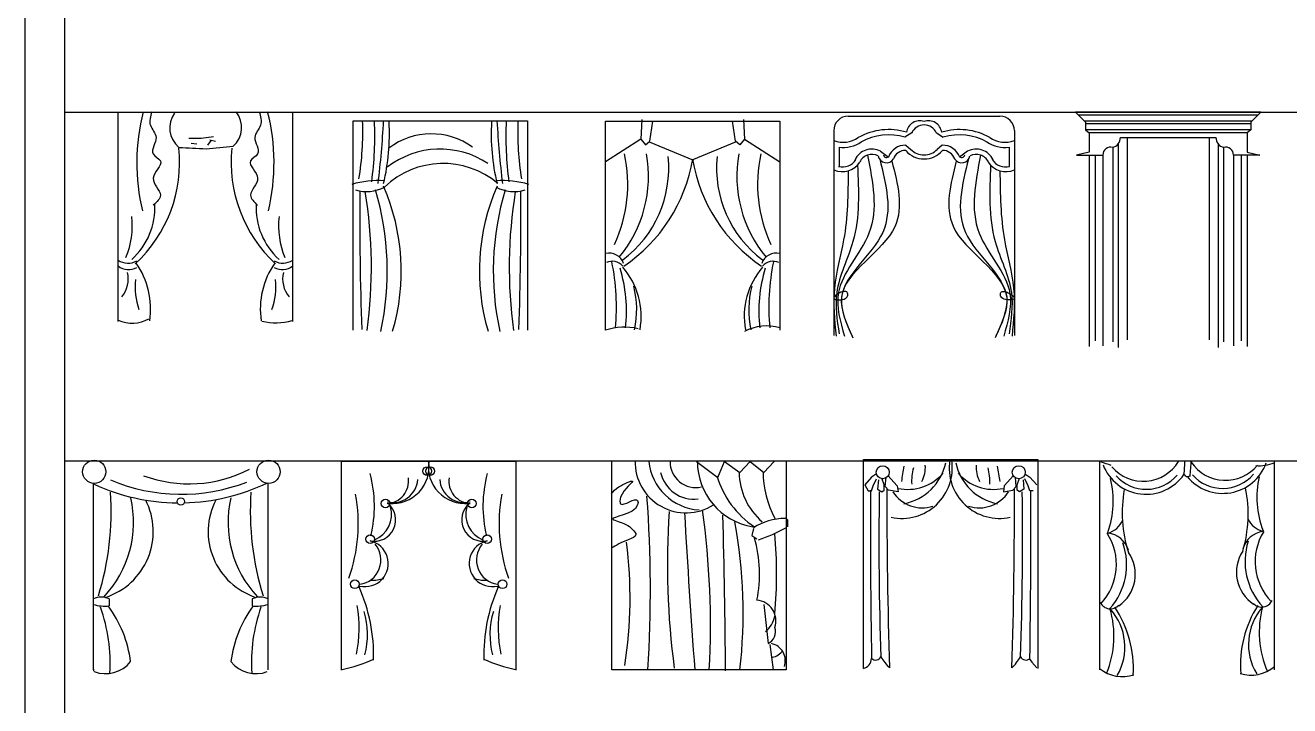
# Model space of a CAD drawing. Header units: inches. Extents: x 9.8 to 52.3, y 14.9 to 39.7.
# Drawn here: x 9.85 to 20.73, y 27.09 to 32.95 of the extents above; entities that cross this region are included whole.
import ezdxf

# ---------------------------------------------------------------- set-up
doc = ezdxf.new("R2010")
doc.units = ezdxf.units.IN
doc.header["$MEASUREMENT"] = 0
for name, color, linetype in [('02', 2, 'Continuous'), ('4', 4, 'Continuous'), ('kadrbm', 4, 'Continuous')]:
    doc.layers.add(name, color=color, linetype=linetype)

# ---------------------------------------------------------------- blocks, each defined once
blk = doc.blocks.new('kadrbm')
at = {"layer": 'kadrbm', "color": 4}
blk.add_lwpolyline([(0, 0), (0, 24.797), (21, 24.797), (21, 0), (0, 0)], close=True, dxfattribs=at)
blk.add_lwpolyline([(20.663, 0.326), (20.663, 24.46), (0.337, 24.46), (0.337, 0.326), (20.663, 0.326)], dxfattribs=at)

msp = doc.modelspace()

# ---------------------------------------------------------------- linework, layer by layer
at = {"layer": '02'}
for p, q in [((16.928, 32.165), (18.232, 32.165)), ((20.477, 32.198), (18.884, 32.198)), ((18.884, 32.198), (18.968, 32.114)), ((20.452, 32.173), (18.91, 32.173)), ((20.402, 32.122), (18.96, 32.122)), ((18.968, 32.114), (18.968, 32.047)), ((20.477, 32.198), (20.393, 32.114)), ((20.393, 32.114), (20.393, 32.047)), ((16.803, 32.04), (16.803, 30.276)), ((17.474, 32.02), (17.415, 31.983)), ((17.686, 32.02), (17.745, 31.983)), ((18.357, 32.04), (18.357, 30.276)), ((20.393, 32.097), (18.968, 32.097)), ((20.393, 32.047), (18.968, 32.047)), ((18.968, 32.047), (19.002, 32.022)), ((19.002, 32.022), (19.002, 31.854)), ((20.36, 32.022), (19.002, 32.022)), ((20.393, 32.047), (20.36, 32.022)), ((20.36, 32.022), (20.36, 31.854)), ((16.848, 31.897), (16.848, 31.73)), ((17.423, 31.914), (17.466, 31.878)), ((17.737, 31.914), (17.694, 31.878)), ((18.312, 31.897), (18.312, 31.73)), ((19.203, 31.896), (19.203, 30.222)), ((19.251, 31.927), (19.251, 30.172)), ((19.27, 31.98), (20.091, 31.98)), ((19.329, 31.98), (19.329, 30.239)), ((20.033, 31.98), (20.033, 30.239)), ((20.111, 31.927), (20.111, 30.172)), ((20.158, 31.896), (20.158, 30.222)), ((17.206, 31.863), (17.274, 31.811)), ((17.954, 31.863), (17.886, 31.811)), ((19.002, 31.854), (18.893, 31.829)), ((18.893, 31.829), (19.119, 31.829)), ((19.002, 31.829), (19.002, 30.18)), ((19.052, 31.829), (19.052, 30.23)), ((19.119, 31.829), (19.119, 30.188)), ((20.242, 31.829), (20.242, 30.188)), ((20.469, 31.829), (20.242, 31.829)), ((20.309, 31.829), (20.309, 30.23)), ((20.36, 31.854), (20.469, 31.829)), ((20.36, 31.829), (20.36, 30.18))]:
    msp.add_line(p, q, dxfattribs=at)
for points in [[(16.808, 30.59), (16.815, 30.586), (16.825, 30.584), (16.837, 30.582), (16.85, 30.582), (16.864, 30.583), (16.878, 30.585), (16.891, 30.589), (16.902, 30.594), (16.91, 30.601), (16.917, 30.608), (16.921, 30.616), (16.923, 30.624), (16.923, 30.632), (16.922, 30.64), (16.918, 30.646), (16.914, 30.651), (16.908, 30.654), (16.901, 30.656), (16.893, 30.656), (16.884, 30.654), (16.874, 30.652), (16.865, 30.648), (16.855, 30.643), (16.845, 30.638), (16.835, 30.632), (16.826, 30.626), (16.818, 30.619), (16.811, 30.612), (16.807, 30.606), (16.804, 30.6), (16.805, 30.594)], [(18.352, 30.59), (18.345, 30.586), (18.335, 30.584), (18.323, 30.582), (18.31, 30.582), (18.296, 30.583), (18.282, 30.585), (18.269, 30.589), (18.258, 30.594), (18.25, 30.601), (18.243, 30.608), (18.239, 30.616), (18.237, 30.624), (18.237, 30.632), (18.238, 30.64), (18.242, 30.646), (18.246, 30.651), (18.252, 30.654), (18.259, 30.656), (18.267, 30.656), (18.276, 30.654), (18.286, 30.652), (18.296, 30.648), (18.305, 30.643), (18.315, 30.638), (18.325, 30.632), (18.334, 30.626), (18.342, 30.619), (18.349, 30.612), (18.353, 30.606), (18.356, 30.6), (18.355, 30.594)]]:
    msp.add_lwpolyline(points, close=True, dxfattribs=at)
for centre, radius, start, end in [((16.928, 32.04), 0.125, 90, 180), ((17.542, 32.01), 0.115, 70.588, 172.0133), ((17.618, 32.01), 0.115, 7.9867, 109.412), ((18.232, 32.04), 0.125, 0, 90), ((17.274, 31.528), 0.521, 72.7285, 119.938), ((17.274, 31.528), 0.476, 72.7285, 119.938), ((17.58, 31.973), 0.116, 23.5593, 156.4407), ((17.886, 31.528), 0.521, 60.062, 107.2715), ((17.886, 31.528), 0.476, 60.062, 107.2715), ((16.882, 32.178), 0.238, 250.58, 303.6545), ((16.882, 32.178), 0.283, 263.2104, 303.6545), ((17.418, 31.761), 0.153, 88.0611, 160.8969), ((17.742, 31.761), 0.153, 19.1031, 91.9389), ((18.278, 32.178), 0.283, 236.3455, 276.7896), ((18.278, 32.178), 0.238, 236.3455, 289.42), ((19.186, 31.831), 0.0671, 75.5292, 181.7287), ((19.183, 31.981), 0.0873, 283.4242, 359.1945), ((20.179, 31.981), 0.0873, 180.8055, 256.5758), ((20.175, 31.831), 0.0671, 358.2713, 104.4708), ((16.877, 31.866), 0.139, 256.2014, 327.1506), ((17.131, 31.72), 0.161, 62.4176, 154.4144), ((17.131, 31.72), 0.116, 62.4176, 154.4144), ((17.256, 31.835), 0.0722, 190.2067, 327.1978), ((17.256, 31.835), 0.0266, 190.2067, 327.1978), ((17.418, 31.761), 0.108, 88.0611, 160.8969), ((17.58, 32.004), 0.208, 220.6162, 319.3838), ((17.58, 31.991), 0.16, 224.7246, 315.2754), ((17.742, 31.761), 0.108, 19.1031, 91.9389), ((17.904, 31.835), 0.0722, 212.8022, 349.7933), ((17.904, 31.835), 0.0266, 212.8022, 349.7933), ((18.029, 31.72), 0.161, 25.5856, 117.5824), ((18.029, 31.72), 0.116, 25.5856, 117.5824), ((18.283, 31.866), 0.139, 212.8494, 283.7986), ((16.877, 31.866), 0.179, 245.5943, 327.1506), ((18.283, 31.866), 0.179, 212.8494, 294.4057)]:
    msp.add_arc(centre, radius, start, end, dxfattribs=at)
for points in [[(17.093, 31.829), (17.106, 31.158), (16.842, 30.638), (16.895, 30.27)], [(17.303, 31.776), (17.33, 31.217), (16.869, 30.605), (16.968, 30.256)], [(17.198, 31.796), (17.224, 31.164), (16.869, 30.599), (16.961, 30.27)], [(17.857, 31.776), (17.83, 31.217), (18.291, 30.605), (18.192, 30.256)], [(17.962, 31.796), (17.936, 31.164), (18.291, 30.599), (18.199, 30.27)], [(18.067, 31.829), (18.054, 31.158), (18.318, 30.638), (18.265, 30.27)], [(16.927, 31.695), (16.888, 31.099), (16.809, 30.684), (16.823, 30.27)], [(17.007, 31.743), (16.968, 31.085), (16.829, 30.645), (16.849, 30.289)], [(18.153, 31.743), (18.192, 31.085), (18.331, 30.645), (18.311, 30.289)], [(18.233, 31.695), (18.272, 31.099), (18.351, 30.684), (18.337, 30.27)]]:
    msp.add_spline(points, degree=3, dxfattribs=at)
at = {"layer": '4'}
for p, q in [((10.182, 32.198), (30.509, 32.198)), ((10.646, 30.398), (10.646, 32.198)), ((10.646, 32.198), (12.146, 32.198)), ((12.146, 32.198), (12.146, 30.398)), ((12.667, 32.123), (14.167, 32.123)), ((12.667, 30.323), (12.667, 32.123)), ((14.167, 32.123), (14.167, 30.323)), ((14.839, 30.322), (14.839, 32.122)), ((14.839, 32.122), (16.339, 32.122)), ((15.151, 32.137), (15.143, 31.965)), ((15.221, 31.95), (15.245, 32.122)), ((15.956, 31.95), (15.932, 32.122)), ((16.026, 32.137), (16.034, 31.965)), ((16.339, 32.122), (16.339, 30.322)), ((11.254, 31.976), (11.359, 31.976)), ((11.273, 31.933), (11.322, 31.926)), ((11.359, 31.976), (11.464, 31.988)), ((11.445, 31.957), (11.414, 31.914)), ((11.482, 31.945), (11.433, 31.957)), ((15.143, 31.965), (14.838, 31.77)), ((15.143, 31.965), (15.182, 31.919)), ((15.182, 31.919), (15.221, 31.95)), ((15.213, 31.942), (15.596, 31.786)), ((15.964, 31.942), (15.581, 31.786)), ((15.995, 31.919), (15.956, 31.95)), ((16.034, 31.965), (15.995, 31.919)), ((16.034, 31.965), (16.339, 31.77)), ((10.182, 29.198), (30.509, 29.198)), ((10.433, 29.198), (11.933, 29.198)), ((12.567, 27.394), (12.567, 29.194)), ((12.567, 29.194), (14.067, 29.194)), ((14.067, 29.194), (14.067, 27.394)), ((14.892, 29.198), (16.392, 29.198)), ((14.892, 27.398), (14.892, 29.198)), ((15.621, 29.192), (15.805, 29.053)), ((15.805, 29.053), (15.863, 29.192)), ((15.863, 29.192), (15.995, 29.097)), ((15.995, 29.097), (16.084, 29.192)), ((16.084, 29.192), (16.201, 29.097)), ((16.201, 29.097), (16.289, 29.192)), ((16.392, 29.198), (16.392, 27.398)), ((17.059, 27.408), (17.059, 29.208)), ((17.059, 29.208), (18.559, 29.208)), ((18.559, 29.208), (18.559, 27.408)), ((19.093, 27.398), (19.093, 29.198)), ((19.093, 29.198), (20.593, 29.198)), ((20.593, 29.198), (20.593, 27.398)), ((17.128, 29.055), (17.07, 28.989)), ((17.172, 29.085), (17.128, 29.055)), ((17.246, 28.975), (17.253, 29.055)), ((17.268, 29.07), (17.348, 28.982)), ((18.351, 29.07), (18.27, 28.982)), ((18.373, 28.975), (18.366, 29.055)), ((18.446, 29.085), (18.49, 29.055)), ((18.49, 29.055), (18.549, 28.989)), ((10.433, 27.398), (10.433, 29.003)), ((11.933, 29.003), (11.933, 27.398)), ((17.07, 28.989), (17.099, 28.938)), ((17.128, 28.938), (17.143, 28.982)), ((17.143, 28.982), (17.172, 29.041)), ((17.187, 29.033), (17.18, 28.953)), ((17.18, 28.953), (17.216, 28.931)), ((17.238, 28.989), (17.216, 29.048)), ((17.216, 28.931), (17.238, 28.945)), ((17.238, 28.945), (17.238, 28.989)), ((17.275, 28.945), (17.246, 28.975)), ((17.356, 28.931), (17.275, 28.945)), ((17.348, 28.982), (17.356, 28.931)), ((18.27, 28.982), (18.263, 28.931)), ((18.263, 28.931), (18.344, 28.945)), ((18.344, 28.945), (18.373, 28.975)), ((18.38, 28.989), (18.402, 29.048)), ((18.38, 28.945), (18.38, 28.989)), ((18.402, 28.931), (18.38, 28.945)), ((18.439, 28.953), (18.402, 28.931)), ((18.432, 29.033), (18.439, 28.953)), ((18.476, 28.982), (18.446, 29.041)), ((18.49, 28.938), (18.476, 28.982)), ((17.099, 28.938), (17.128, 28.938)), ((18.52, 28.938), (18.49, 28.938)), ((16.384, 28.708), (16.406, 28.686)), ((16.406, 28.686), (16.406, 28.628)), ((16.113, 28.613), (16.098, 28.554)), ((16.098, 28.554), (16.142, 28.525)), ((10.567, 28.01), (10.567, 27.948)), ((11.799, 28.01), (11.799, 27.948)), ((16.201, 27.961), (16.238, 27.624)), ((16.252, 27.617), (16.282, 27.397)), ((18.485, 27.495), (18.507, 27.465)), ((18.507, 27.465), (18.551, 27.414)), ((10.433, 27.404), (10.433, 27.386)), ((16.392, 27.398), (14.892, 27.398))]:
    msp.add_line(p, q, dxfattribs=at)
for centre, radius in [((10.439, 29.103), 0.1), ((11.939, 29.103), 0.1), ((13.304, 29.109), 0.0374), ((13.33, 29.109), 0.0374), ((17.224, 29.099), 0.0558), ((18.395, 29.099), 0.0558), ((11.184, 28.847), 0.0308), ((12.945, 28.83), 0.0374), ((13.689, 28.83), 0.0374), ((12.813, 28.522), 0.0374), ((13.821, 28.522), 0.0374), ((12.681, 28.134), 0.0374), ((13.953, 28.134), 0.0374)]:
    msp.add_circle(centre, radius, dxfattribs=at)
for centre, radius, start, end in [((12.6, 31.763), 1.795, 165.809, 193.3658), ((11.307, 32.063), 0.218, 144.0366, 230.2275), ((11.489, 32.067), 0.218, 312.0127, 38.2037), ((10.191, 31.763), 1.795, 346.6342, 14.191), ((10.292, 32.026), 2.458, 350.5749, 2.2653), ((9.877, 31.994), 2.976, 352.3863, 2.4811), ((4.174, 32.614), 8.769, 353.2582, 356.7924), ((11.14, 32.01), 1.839, 346.6187, 3.2864), ((15.694, 32.01), 1.839, 176.7136, 193.3813), ((22.66, 32.614), 8.769, 183.2076, 186.7418), ((16.957, 31.994), 2.976, 177.5189, 187.6137), ((16.541, 32.026), 2.458, 177.7347, 189.4251), ((13.34, 31.409), 0.603, 53.9997, 127.2445), ((9.984, 31.767), 1.19, 312.7734, 5.9218), ((12.396, 53.023), 21.163, 266.6731, 267.3073), ((9.582, 52.968), 21.163, 274.9329, 275.5671), ((12.807, 31.767), 1.19, 174.0782, 227.2266), ((13.415, 31.14), 0.741, 56.2212, 127.9024), ((13.794, 31.578), 1.236, 335.1935, 12.2395), ((14.125, 31.645), 1.083, 320.0871, 10.3976), ((14.391, 31.719), 0.992, 306.9454, 5.6484), ((14.222, 32.023), 1.386, 303.8923, 350.4871), ((16.955, 32.023), 1.386, 189.5129, 236.1077), ((16.786, 31.719), 0.992, 174.3516, 233.0546), ((17.052, 31.645), 1.083, 169.6024, 219.9129), ((17.383, 31.578), 1.236, 167.7605, 204.8065), ((13.442, 31.028), 0.729, 49.7415, 133.9205), ((12.881, 30.818), 0.792, 86.0391, 106.6287), ((11.249, 30.829), 1.832, 343.6063, 23.5535), ((15.585, 30.829), 1.832, 156.4465, 196.3937), ((13.952, 30.818), 0.792, 73.3713, 93.9609), ((12.784, 31.83), 0.315, 251.8834, 298.8176), ((37.795, 31.253), 25.071, 179.3844, 182.115), ((8.781, 30.865), 4.043, 352.254, 9.2454), ((10.523, 30.83), 2.438, 347.7274, 16.6822), ((16.311, 30.83), 2.438, 163.3178, 192.2726), ((14.049, 31.83), 0.315, 241.1824, 288.1166), ((18.053, 30.865), 4.043, 170.7546, 187.746), ((-10.961, 31.253), 25.071, 357.885, 0.6156), ((10.36, 31.375), 0.6, 312.0705, 3.277), ((12.432, 31.375), 0.6, 176.723, 227.9295), ((10.061, 31.219), 0.705, 337.4647, 6.5409), ((12.73, 31.219), 0.705, 173.4591, 202.5353), ((10.73, 31.057), 0.158, 237.2987, 298.3005), ((12.062, 31.057), 0.158, 241.6995, 302.7013), ((14.87, 30.854), 0.131, 18.4182, 104.0085), ((14.896, 30.797), 0.118, 39.7986, 115.1679), ((13.013, 30.522), 1.92, 354.5893, 11.6896), ((16.307, 30.854), 0.131, 75.9915, 161.5818), ((16.281, 30.797), 0.118, 64.8321, 140.2014), ((18.164, 30.522), 1.92, 168.3104, 185.4107), ((10.734, 30.987), 0.143, 231.568, 299.6432), ((10.499, 30.762), 0.233, 319.3212, 14.1724), ((10.237, 30.505), 0.687, 351.343, 35.0846), ((12.555, 30.505), 0.687, 144.9154, 188.657), ((12.058, 30.987), 0.143, 240.3568, 308.432), ((12.293, 30.762), 0.233, 165.8276, 220.6788), ((13.76, 30.487), 1.259, 353.3396, 17.0595), ((14.503, 30.441), 0.643, 349.6621, 41.1583), ((16.675, 30.441), 0.643, 138.8417, 190.3379), ((17.417, 30.487), 1.259, 162.9405, 186.6604), ((11.376, 30.696), 0.586, 173.9791, 199.6123), ((11.416, 30.696), 0.586, 340.3877, 6.0209), ((14.285, 30.496), 0.822, 348.0091, 14.3802), ((16.893, 30.496), 0.822, 165.6198, 191.9909), ((10.765, 30.674), 0.292, 245.6981, 299.6225), ((12.001, 30.85), 0.465, 255.198, 287.5272), ((16.224, 29.961), 0.397, 73.1636, 118.5368), ((14.998, 29.881), 0.468, 74.9588, 109.9362), ((13.004, 29.145), 0.316, 264.4734, 8.9517), ((13.63, 29.145), 0.316, 171.0483, 275.5266), ((15.532, 29.188), 0.439, 178.5819, 302.5153), ((15.676, 29.241), 0.468, 186.0071, 266.0255), ((15.616, 29.189), 0.222, 179.1918, 282.7931), ((16.201, 29.192), 0.572, 179.9682, 260.4273), ((17.388, 29.136), 0.435, 257.9396, 8.6828), ((17.321, 29.276), 0.456, 280.8792, 347.8824), ((18.231, 29.136), 0.435, 171.3172, 282.0604), ((18.298, 29.276), 0.456, 192.1176, 259.1208), ((-8895.49, -26736.037), 28210.763, 71.5786357, 71.5788249), ((19.49, 29.306), 0.397, 201.2304, 325.2479), ((19.466, 29.375), 0.354, 220.4998, 328.9222), ((19.314, 29.164), 0.509, 350.483, 3.7876), ((20.151, 29.314), 0.397, 219.502, 340.0733), ((6.873, 30.262), 13.051, 354.7278, 355.3248), ((20.174, 29.383), 0.354, 213.8016, 320.8039), ((20.47, 29.467), 0.312, 263.5003, 293.3405), ((11.256, 30.136), 1.137, 249.783, 297.1713), ((11.756, 28.805), 1.094, 346.6303, 14.941), ((14.878, 28.805), 1.094, 165.059, 193.3697), ((15.6, 29.161), 0.294, 192.6193, 277.1016), ((16.577, 29.301), 0.814, 196.7078, 235.8543), ((16.567, 29.108), 0.579, 181.1042, 228.8652), ((17.092, 29.118), 0.898, 180.9122, 207.6773), ((17.44, 29.35), 0.399, 257.7539, 319.7287), ((19.131, 28.795), 1.76, 168.3516, 172.7052), ((17.898, 29.022), 0.425, 164.5133, 183.4567), ((17.323, 29.142), 0.268, 332.7246, 3.4751), ((18.178, 29.35), 0.399, 220.2713, 282.2461), ((18.296, 29.142), 0.268, 176.5249, 207.2754), ((17.721, 29.022), 0.425, 356.5433, 15.4867), ((16.488, 28.795), 1.76, 7.2948, 11.6484), ((19.492, 29.301), 0.349, 221.9002, 319.3862), ((19.849, 29.095), 0.0336, 195.3004, 307.857), ((20.149, 29.309), 0.349, 221.9175, 319.4035), ((21.248, 28.884), 0.804, 167.3668, 201.0424), ((11.171, 30.591), 1.756, 245.3363, 269.5062), ((11.188, 30.473), 1.564, 247.1068, 291.0855), ((11.171, 30.591), 1.756, 271.3565, 295.61), ((12.951, 29.023), 0.193, 272.4275, 7.9052), ((13.012, 29.049), 0.211, 255.4361, 356.185), ((13.622, 29.049), 0.211, 183.815, 284.5639), ((13.683, 29.023), 0.193, 172.0948, 267.5725), ((77.999, 28.528), 60.88, 179.60692, 180.9724), ((64.706, 28.862), 47.446, 179.8817, 181.7491), ((-29.088, 28.862), 47.446, 358.2509, 0.1183), ((-42.381, 28.528), 60.88, 359.0276, 0.39308), ((18.404, 28.851), 0.804, 340.2613, 13.9369), ((20.398, 28.75), 1.113, 169.6148, 197.8539), ((19.256, 28.737), 1.113, 343.4498, 11.6889), ((8.139, 28.761), 2.446, 342.7183, 3.8973), ((9.846, 28.665), 0.931, 316.766, 13.1933), ((10.351, 28.588), 0.596, 288.094, 27.1136), ((12.015, 28.588), 0.596, 152.8864, 251.906), ((12.521, 28.665), 0.931, 166.8067, 223.234), ((14.228, 28.761), 2.446, 176.1027, 197.2817), ((11.3, 28.658), 1.411, 340.4298, 10.3211), ((15.334, 28.658), 1.411, 169.6789, 199.5702), ((4.387, 28.091), 10.838, 356.3269, 4.2354), ((43.474, 28.491), 26.283, 179.0415, 182.1409), ((17.565, 29.092), 0.3, 212.4871, 287.7791), ((18.054, 29.092), 0.3, 252.2209, 327.5129), ((-7.855, 28.491), 26.283, 357.8591, 0.9585), ((12.848, 28.689), 0.185, 259.0353, 49.8925), ((12.761, 28.735), 0.237, 291.8371, 16.1691), ((13.786, 28.689), 0.185, 130.1075, 280.9647), ((13.873, 28.735), 0.237, 163.8309, 248.1629), ((22.17, 28.306), 6.799, 176.1759, 187.5632), ((85.063, 32.587), 69.65, 183.15622, 184.27372), ((8.576, 27.782), 7.166, 356.9183, 7.9598), ((-55.875, 26.883), 71.748, 0.40464, 1.47562), ((11.678, 27.886), 4.345, 353.5351, 10.4187), ((16.383, 28.207), 0.494, 89.8847, 123.1982), ((15.658, 29.978), 1.543, 288.8479, 298.3689), ((19.102, 28.773), 0.208, 286.4885, 335.0965), ((20.552, 28.79), 0.208, 206.2072, 254.8152), ((15.036, 28.22), 1.128, 348.632, 16.0793), ((12.263, 28.225), 4.048, 355.1196, 4.8804), ((18.74, 28.304), 0.495, 317.0526, 32.952), ((19.14, 28.368), 0.207, 16.4535, 83.9803), ((20.523, 28.384), 0.207, 97.3234, 164.8502), ((20.924, 28.329), 0.495, 148.3517, 224.2511), ((12.77, 28.313), 0.199, 256.8476, 77.6127), ((12.695, 28.343), 0.211, 277.9984, 40.0519), ((13.864, 28.313), 0.199, 102.3873, 283.1524), ((13.939, 28.343), 0.211, 139.9481, 262.0016), ((11.228, 28.017), 3.822, 351.2185, 7.1995), ((18.753, 28.304), 0.57, 318.4088, 19.1836), ((19.068, 28.22), 0.33, 304.785, 34.8481), ((20.598, 28.238), 0.33, 146.4556, 236.5187), ((20.912, 28.329), 0.57, 162.1201, 222.8949), ((12.838, 28.453), 0.283, 266.2882, 288.8862), ((13.796, 28.453), 0.283, 251.1138, 273.7118), ((11.386, 27.521), 1.457, 358.4564, 23.9288), ((15.248, 27.521), 1.457, 156.0712, 181.5436), ((10.499, 27.843), 0.18, 67.8508, 112.1492), ((11.867, 27.843), 0.18, 67.8508, 112.1492), ((16.126, 27.819), 0.179, 341.8047, 84.7974), ((19.184, 28.019), 0.0964, 204.9716, 318.1877), ((20.486, 28.034), 0.0964, 223.116, 336.3321), ((10.53, 28.293), 0.347, 253.5086, 276.1108), ((9.15, 27.457), 1.426, 356.4778, 19.6206), ((9.735, 27.339), 1.025, 7.2262, 36.4299), ((12.631, 27.339), 1.025, 143.5701, 172.7738), ((13.217, 27.457), 1.426, 160.3794, 183.5222), ((11.836, 28.293), 0.347, 263.8892, 286.4914), ((11.599, 27.761), 1.12, 348.2479, 9.7399), ((12.094, 27.7), 0.696, 345.5571, 16.6918), ((14.54, 27.7), 0.696, 163.3082, 194.4429), ((15.035, 27.761), 1.12, 170.2601, 191.7521), ((16.054, 27.916), 0.249, 310.4321, 346.6579), ((18.379, 27.688), 0.835, 337.3777, 16.5919), ((18.816, 27.593), 0.492, 330.2092, 41.5721), ((18.434, 27.409), 0.948, 356.6767, 33.8567), ((21.251, 27.441), 0.948, 147.447, 184.627), ((20.864, 27.617), 0.492, 139.7315, 211.0945), ((21.299, 27.721), 0.835, 164.7118, 203.926), ((16.185, 27.728), 0.117, 296.8857, 17.4061), ((16.234, 27.476), 0.152, 340.7883, 77.3694), ((16.26, 27.624), 0.118, 277.1099, 330.2175), ((10.534, 27.646), 0.281, 249.948, 320.729), ((11.832, 27.646), 0.281, 219.271, 290.052), ((12.321, 28.636), 1.26, 281.4507, 294.4541), ((14.314, 28.636), 1.26, 245.5459, 258.5493), ((17.03, 27.502), 0.0986, 287.3119, 355.792), ((17.163, 27.533), 0.0515, 227.5108, 333.0789), ((17.626, 27.754), 0.483, 210.453, 224.7394), ((17.993, 27.754), 0.483, 315.2606, 329.547), ((18.456, 27.533), 0.0515, 206.9211, 312.4892), ((20.393, 27.666), 0.314, 253.0453, 309.9541), ((19.287, 27.653), 0.314, 231.3496, 288.2584)]:
    msp.add_arc(centre, radius, start, end, dxfattribs=at)
for points in [[(10.934, 32.203), (10.922, 32.086), (10.971, 31.982), (10.946, 31.84), (11.008, 31.779), (10.946, 31.631), (11.008, 31.484), (10.946, 31.397)], [(11.858, 32.203), (11.87, 32.086), (11.821, 31.982), (11.845, 31.84), (11.784, 31.779), (11.845, 31.631), (11.784, 31.484), (11.845, 31.397)]]:
    msp.add_spline(points, degree=3, dxfattribs=at)
at = {"layer": '4', "end_tangent": (0.447571, 0.894248)}
msp.add_spline([(14.888, 28.914), (14.954, 28.972), (15.071, 29.023), (14.969, 28.884), (14.969, 28.826), (15.115, 28.855), (15.115, 28.818), (14.903, 28.694), (15.013, 28.65), (15.071, 28.606), (15.101, 28.562), (15.035, 28.518), (14.888, 28.445)], degree=3, dxfattribs=at)

# ---------------------------------------------------------------- block references
at = {"layer": 'kadrbm'}
msp.add_blockref('kadrbm', (9.845, 14.872), dxfattribs=at)

doc.saveas('drawing.dxf')
